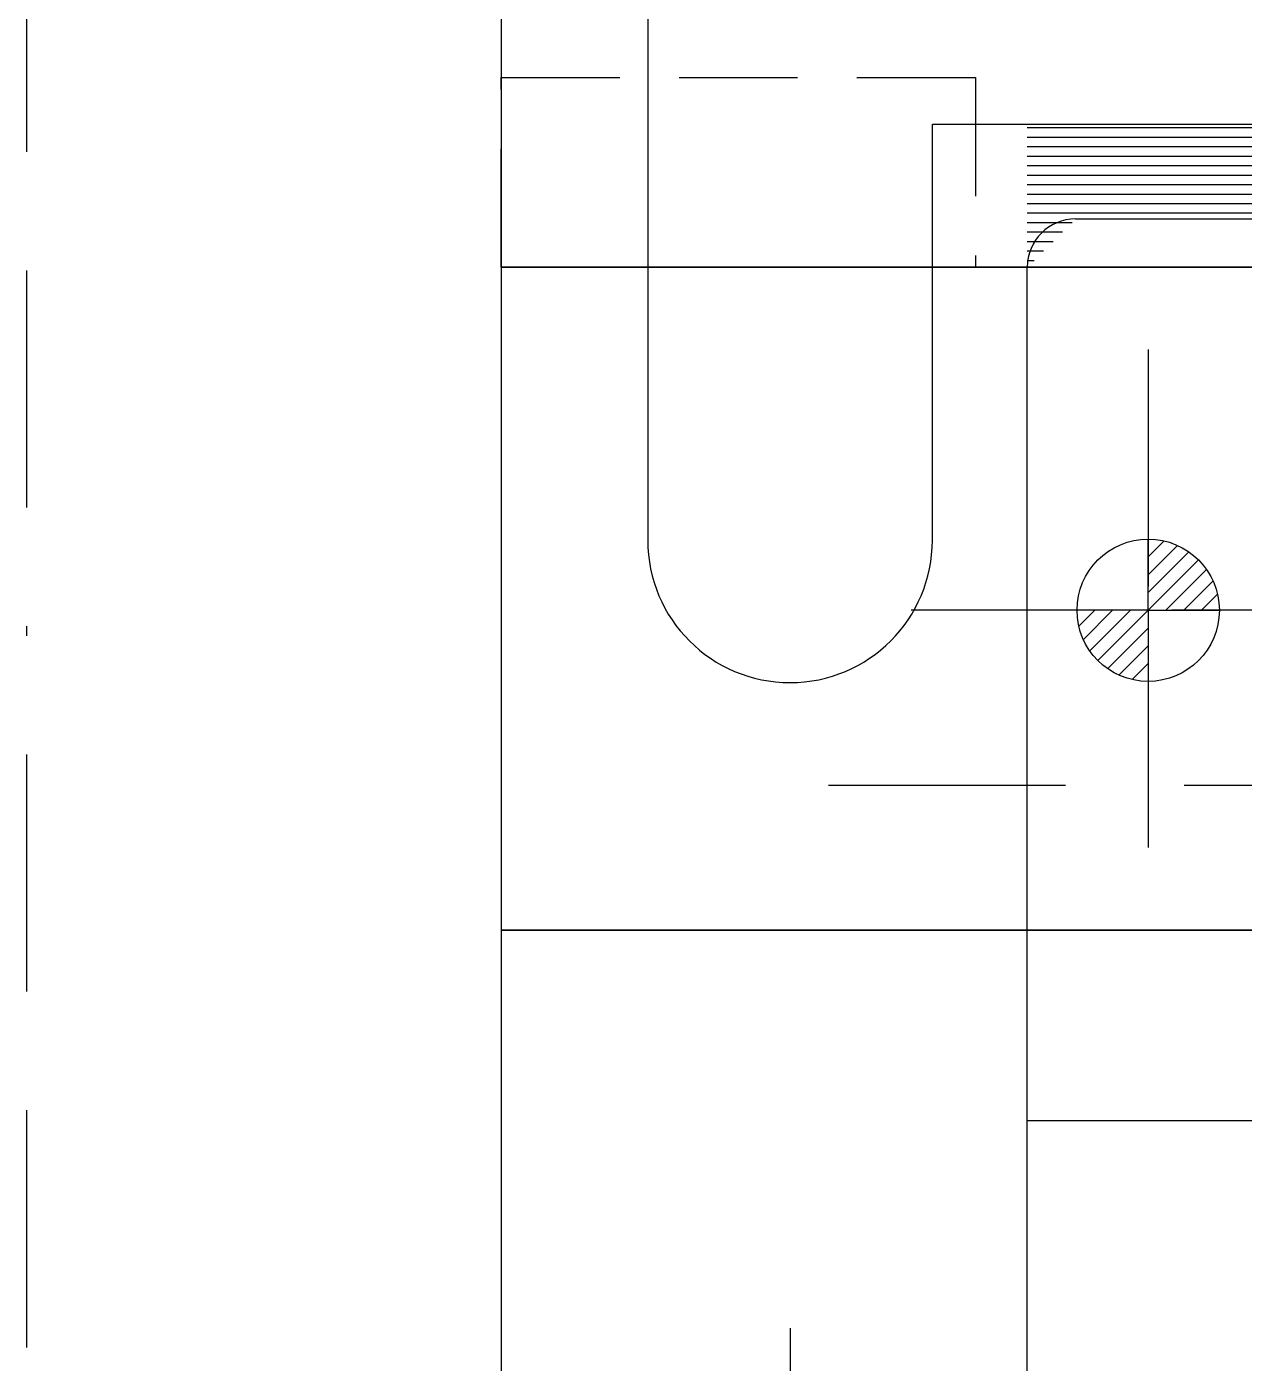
# Model space of a CAD drawing. Extents: x -430 to 437, y -440 to 538.
# Drawn here: x 216.33 to 229.16, y -111.57 to -97.48 of the extents above; entities that cross this region are included whole.
import ezdxf

# ---------------------------------------------------------------- set-up
doc = ezdxf.new("R2010")
doc.units = 0
doc.linetypes.add('BORDER', pattern=[8.75, 2.5, -1.25, 2.5, -1.25, 0, -1.25])
doc.linetypes.add('HIDDEN', pattern=[1.875, 1.25, -0.625])
doc.layers.add('1', color=7, linetype='CONTINUOUS')
doc.layers.add('100', color=7, linetype='CONTINUOUS')

msp = doc.modelspace()

# ---------------------------------------------------------------- linework, layer by layer
at = {"layer": '1', "color": 141, "linetype": 'BORDER'}
for p, q in [((216.3318, -394.6018), (216.3318, 13.3982)), ((216.3318, -394.6018), (216.3318, 13.3982)), ((228.1518, -100.8833), (228.1518, -103.6333)), ((228.1518, -103.6333), (225.4018, -103.6333)), ((230.9018, -103.6333), (228.1518, -103.6333)), ((228.1518, -103.6333), (228.1518, -106.3833)), ((224.7818, -105.4758), (249.8818, -105.4758)), ((224.3768, -111.1986), (224.3768, -127.1986))]:
    msp.add_line(p, q, dxfattribs=at)
at = {"layer": '1', "color": 213, "linetype": 'CONTINUOUS'}
for p, q in [((221.3318, -83.7088), (221.3318, -100.0188)), ((221.3318, -100.0188), (253.3318, -100.0188))]:
    msp.add_line(p, q, dxfattribs=at)
at = {"layer": '1', "color": 254, "linetype": 'CONTINUOUS'}
for p, q in [((222.8768, -95.5088), (222.8768, -102.8958)), ((225.8768, -102.8958), (225.8768, -98.5088)), ((225.8768, -98.5088), (237.3318, -98.5088))]:
    msp.add_line(p, q, dxfattribs=at)
at = {"layer": '1', "color": 121, "linetype": 'HIDDEN'}
for p, q in [((221.3318, -100.0188), (221.3318, -98.0188)), ((221.3318, -98.0188), (226.3318, -98.0188)), ((226.3318, -98.0188), (226.3318, -100.0188))]:
    msp.add_line(p, q, dxfattribs=at)
at = {"layer": '1', "color": 7, "linetype": 'CONTINUOUS'}
for p, q in [((227.3868, -99.5088), (229.4268, -99.5088)), ((226.8768, -109.0111), (226.8768, -100.0188)), ((226.8768, -129.3862), (226.8768, -109.0111)), ((226.8768, -109.0111), (231.6487, -109.0111))]:
    msp.add_line(p, q, dxfattribs=at)
at = {"layer": '1', "color": 121, "linetype": 'CONTINUOUS'}
for p, q in [((253.3318, -100.0188), (221.3318, -100.0188)), ((221.3318, -100.0188), (221.3318, -107.0058)), ((221.3318, -107.0058), (253.3318, -107.0058))]:
    msp.add_line(p, q, dxfattribs=at)
at = {"layer": '1', "color": 30, "linetype": 'CONTINUOUS'}
for p, q in [((228.1518, -103.6333), (228.1518, -102.8833)), ((228.3202, -102.9024), (228.1518, -103.0708)), ((228.4604, -102.9497), (228.1518, -103.2583)), ((228.5801, -103.0176), (228.1518, -103.4458)), ((228.6822, -103.1029), (228.1518, -103.6333)), ((228.7676, -103.2051), (228.3393, -103.6333)), ((228.8354, -103.3247), (228.5268, -103.6333)), ((228.8827, -103.4649), (228.7143, -103.6333)), ((228.1518, -103.6333), (227.4018, -103.6333)), ((227.421, -103.8016), (227.5893, -103.6333)), ((227.4682, -103.9419), (227.7768, -103.6333)), ((227.5361, -104.0615), (227.9643, -103.6333)), ((227.6215, -104.1636), (228.1518, -103.6333)), ((228.1518, -103.6333), (228.9018, -103.6333)), ((228.1518, -103.6333), (228.1518, -104.3833)), ((227.7236, -104.249), (228.1518, -103.8208)), ((227.8432, -104.3169), (228.1518, -104.0083)), ((227.9835, -104.3641), (228.1518, -104.1958))]:
    msp.add_line(p, q, dxfattribs=at)
at = {"layer": '1', "color": 71, "linetype": 'CONTINUOUS'}
for p, q in [((253.3318, -107.0058), (221.3318, -107.0058)), ((221.3318, -107.0058), (221.3318, -160.3718))]:
    msp.add_line(p, q, dxfattribs=at)
at = {"layer": '1', "color": 30, "linetype": 'CONTINUOUS'}
msp.add_circle((228.1518, -103.6333), 0.75, dxfattribs=at)
at = {"layer": '1', "color": 7, "linetype": 'CONTINUOUS'}
msp.add_arc((227.3868, -100.0188), 0.51, 90, 180, dxfattribs=at)
at = {"layer": '1', "color": 254, "linetype": 'CONTINUOUS'}
msp.add_arc((224.3768, -102.8958), 1.5, 180, 0, dxfattribs=at)
at = {"layer": '100', "color": 213, "linetype": 'CONTINUOUS'}
for p, q in [((226.8768, -98.5461), (247.7868, -98.5461)), ((226.8768, -98.6461), (247.7868, -98.6461)), ((226.8768, -98.7461), (247.7868, -98.7461)), ((226.8768, -98.8461), (247.7868, -98.8461)), ((226.8768, -98.9461), (247.7868, -98.9461)), ((226.8768, -99.0461), (247.7868, -99.0461)), ((226.8768, -99.1461), (247.7868, -99.1461)), ((226.8768, -99.2461), (247.7868, -99.2461)), ((226.8768, -99.3461), (247.7868, -99.3461)), ((226.8768, -99.4461), (247.7868, -99.4461)), ((226.8768, -99.5461), (227.3496, -99.5461)), ((226.8768, -99.6461), (227.2496, -99.6461)), ((226.8768, -99.7461), (227.1496, -99.7461)), ((226.8768, -99.8461), (227.0496, -99.8461)), ((226.8768, -99.9461), (226.9496, -99.9461))]:
    msp.add_line(p, q, dxfattribs=at)

doc.saveas('drawing.dxf')
